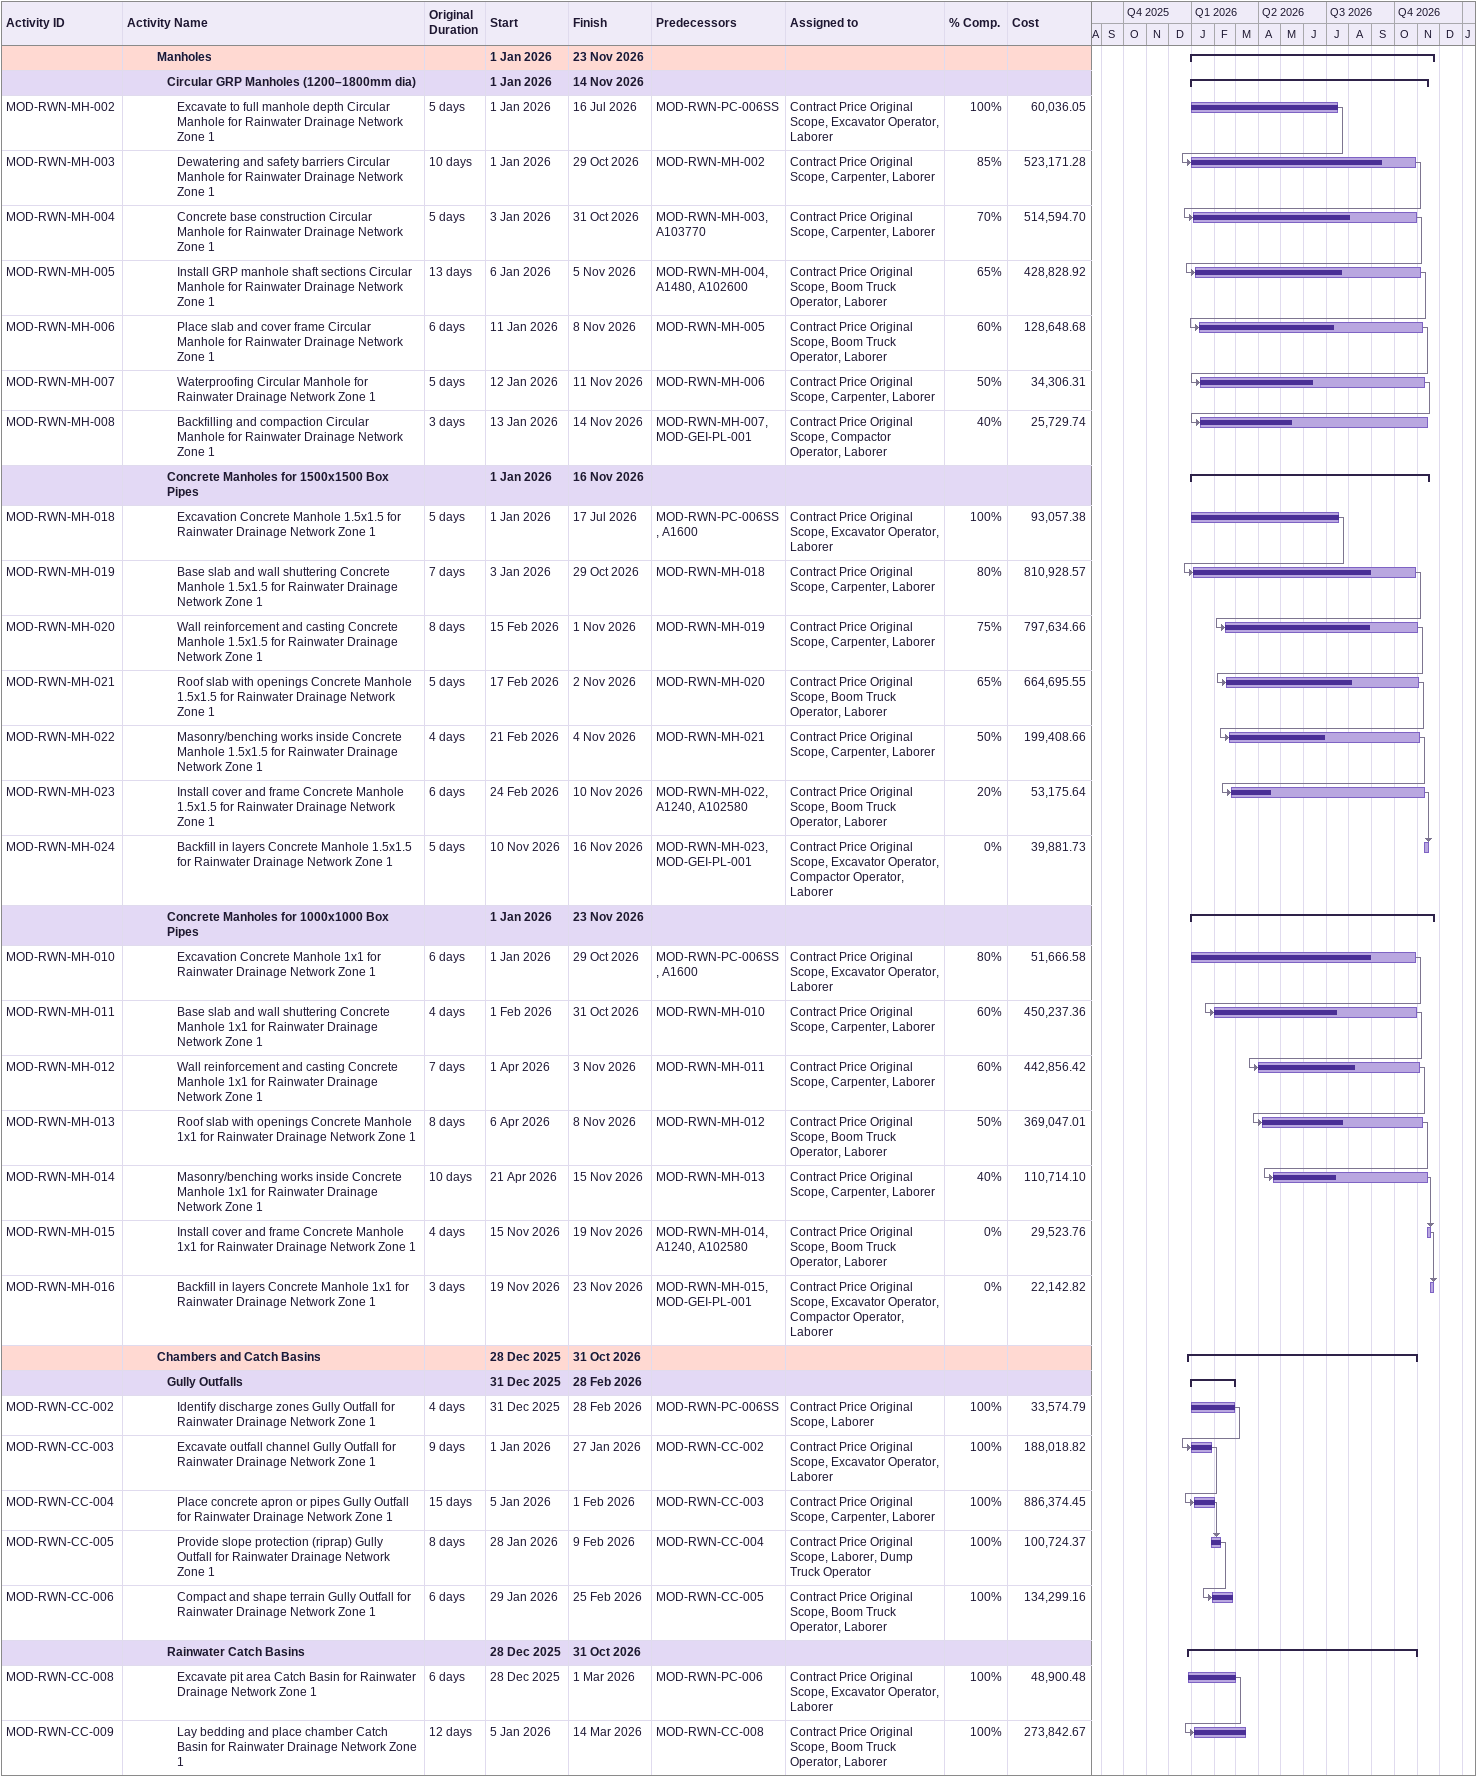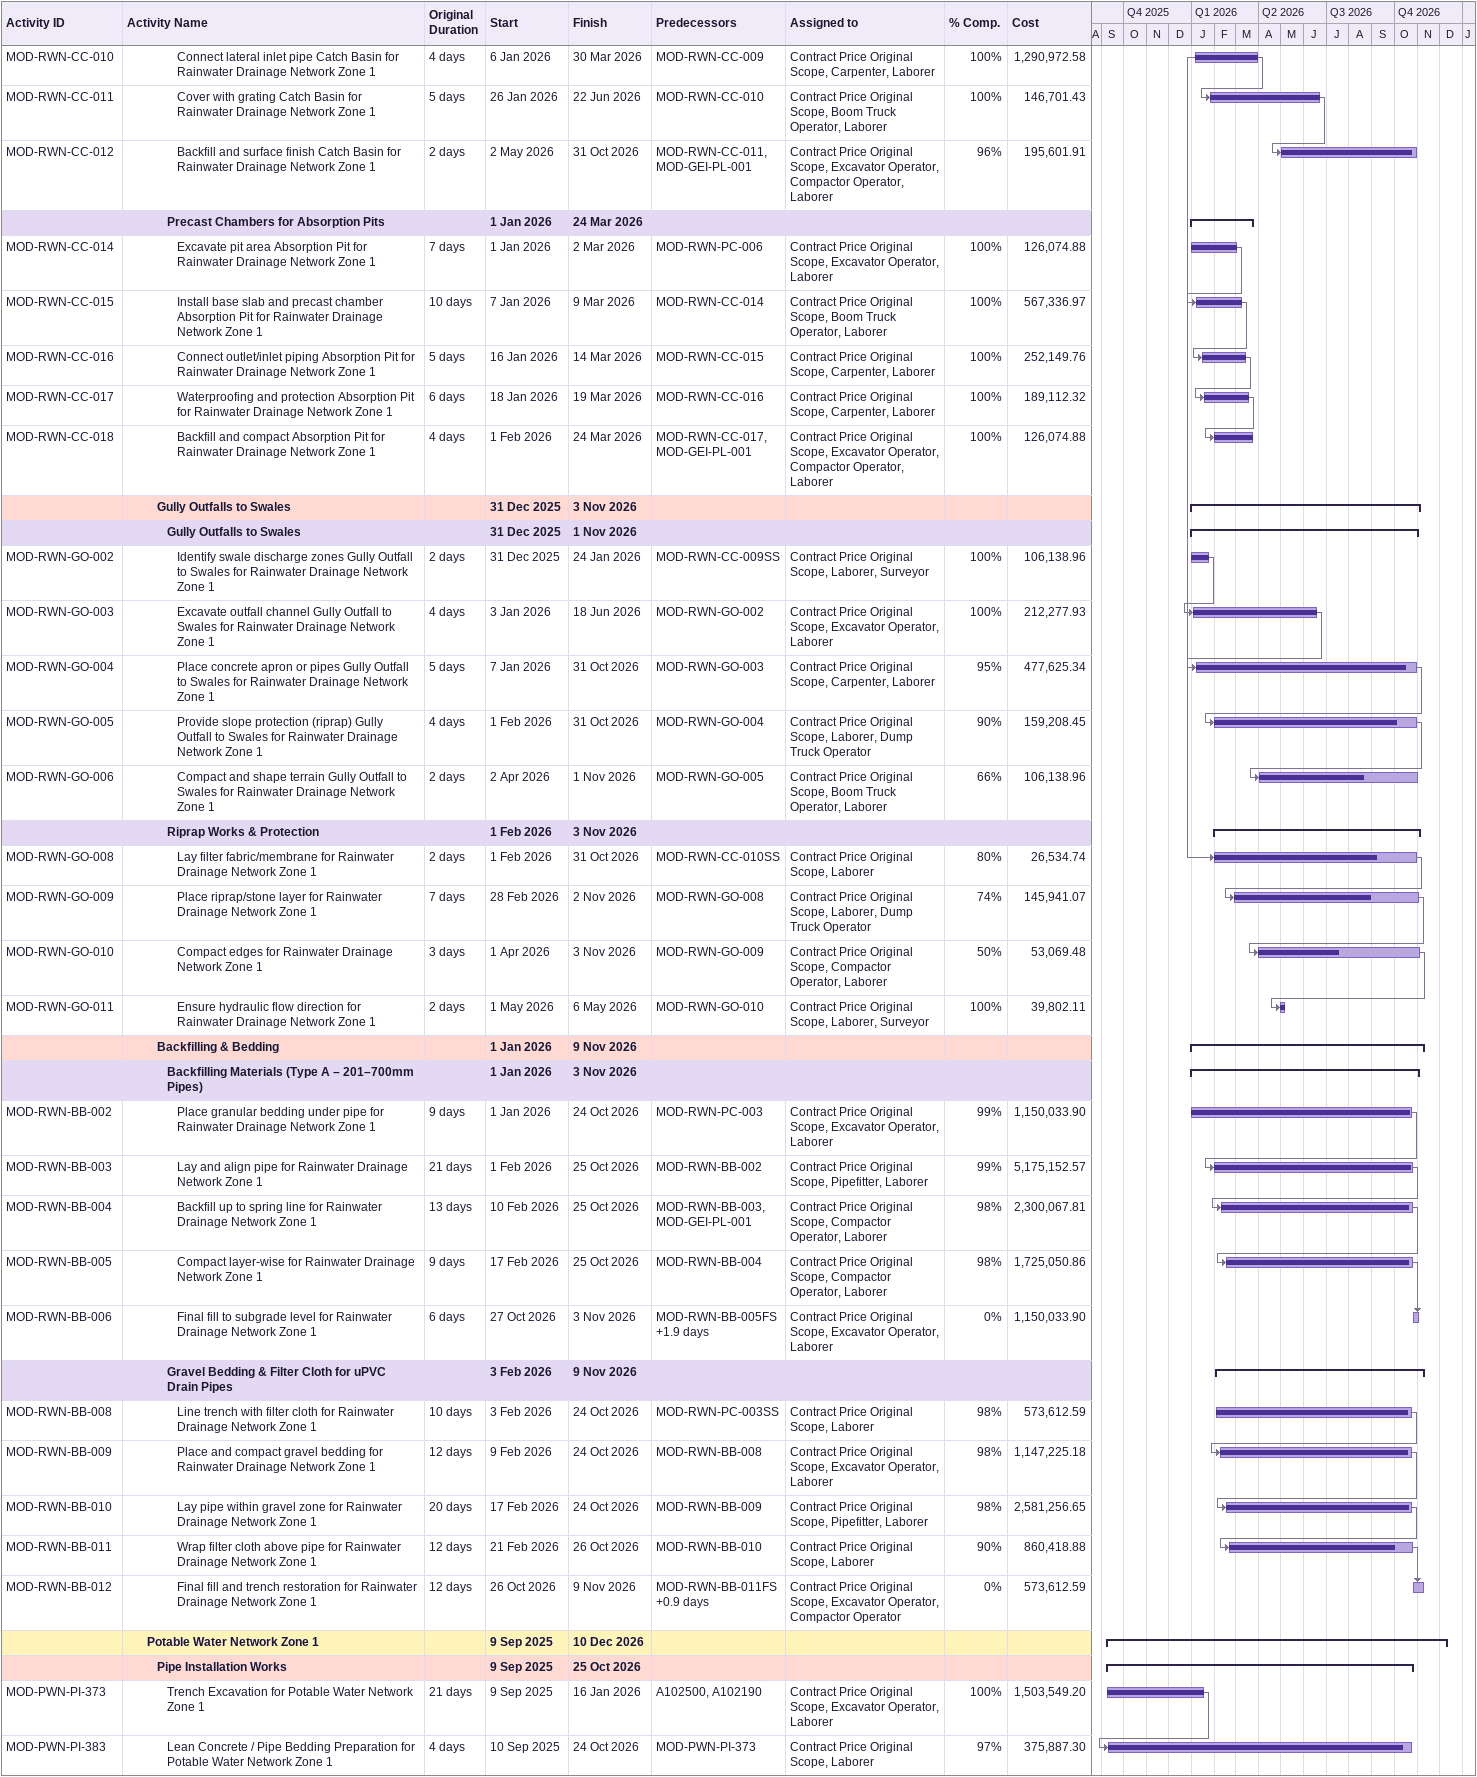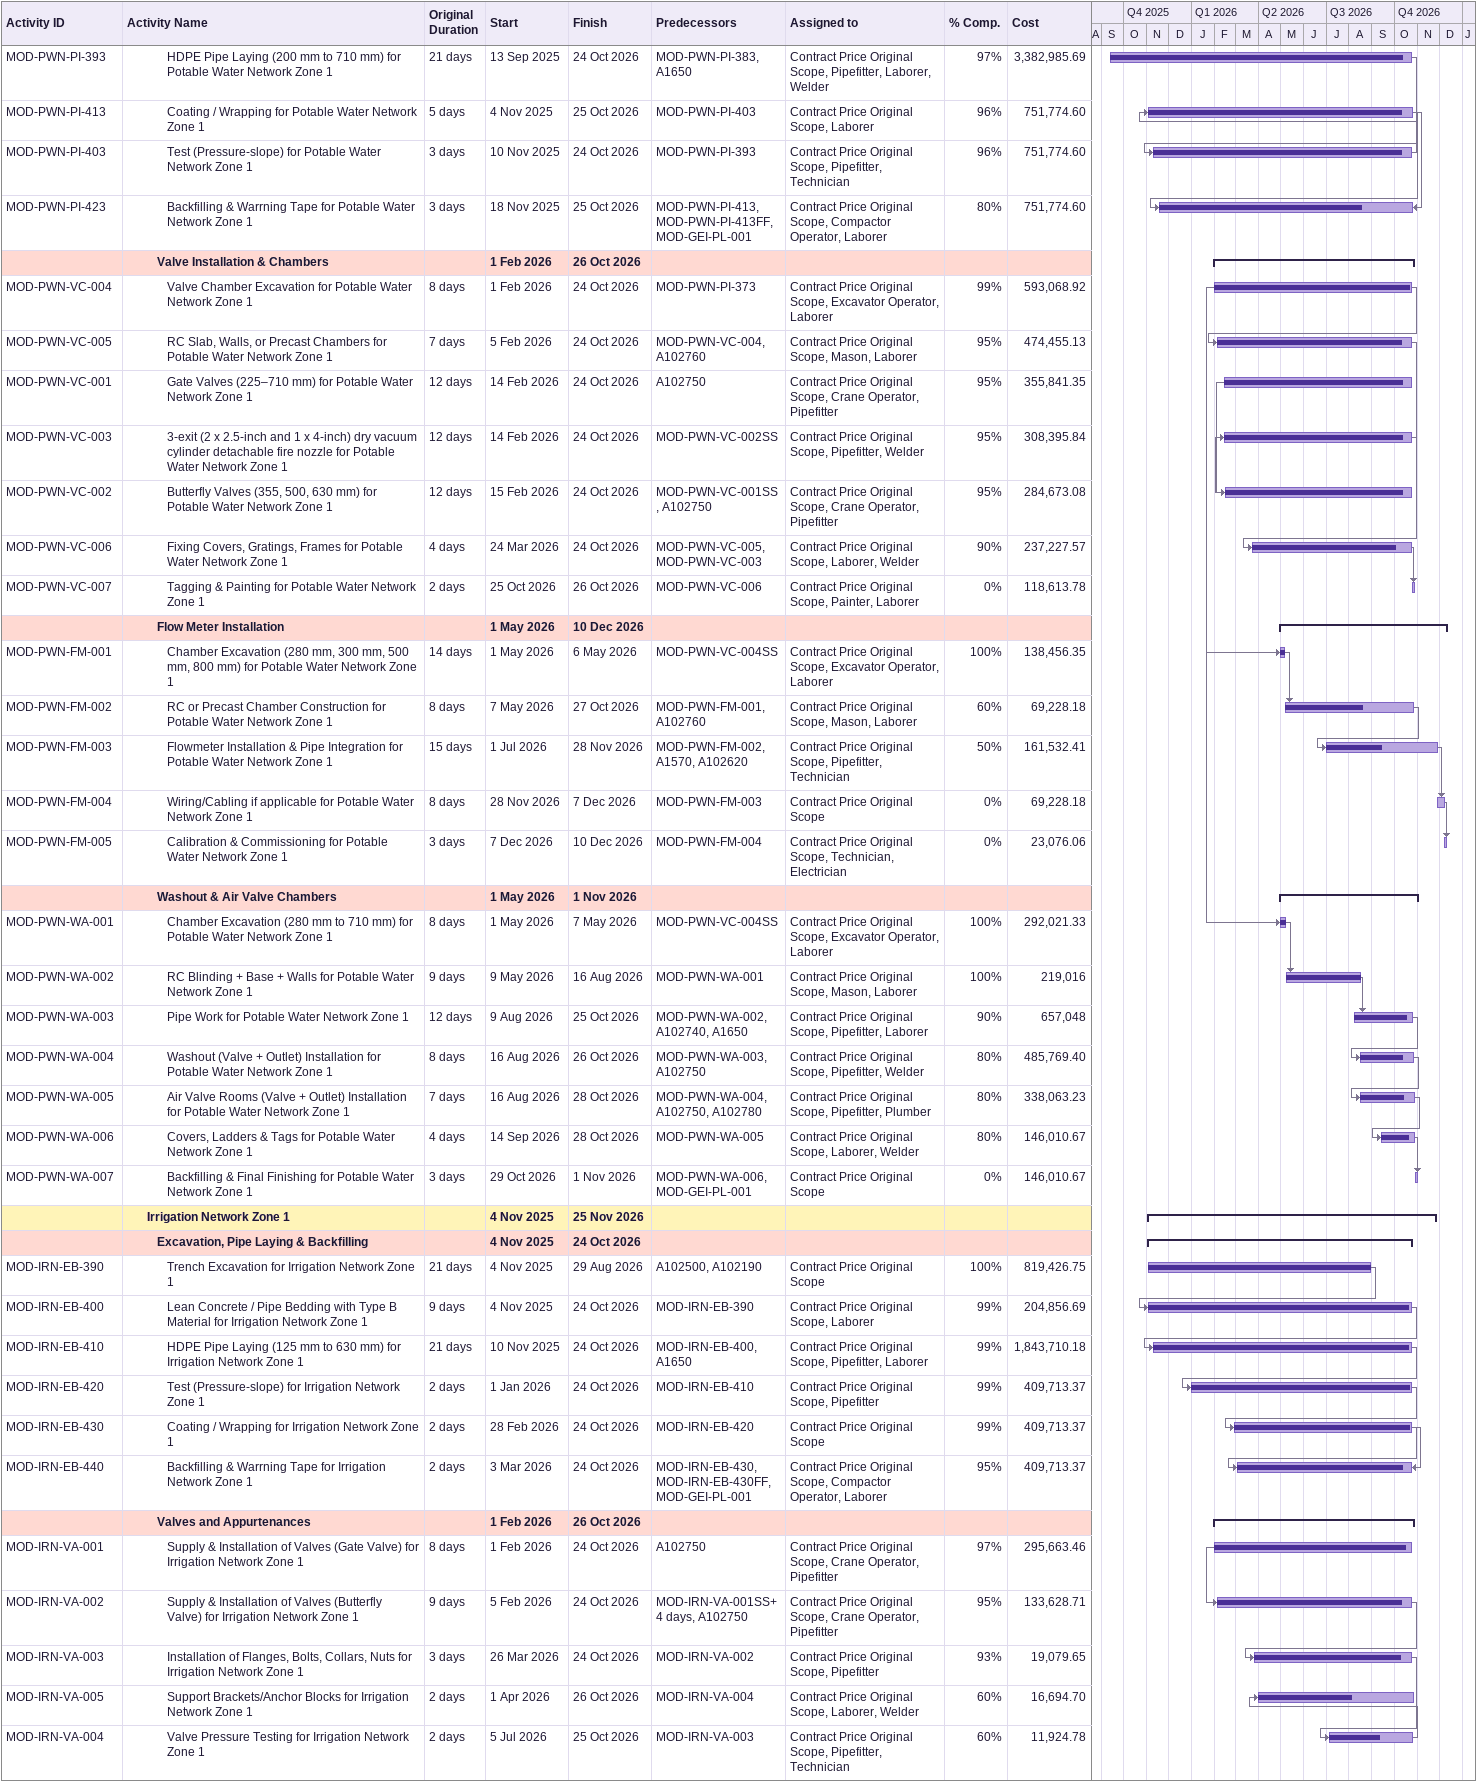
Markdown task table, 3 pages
| ID | Level | Task | Original duration | Start | Finish | Predecessors | Resources | % complete | Cost |
|---|---|---|---|---|---|---|---|---|---|
|  | 4 | **Manholes** |  | 2026-01-01 | 2026-11-23 |  |  |  |  |
|  | 5 | **Circular GRP Manholes (1200–1800mm dia)** |  | 2026-01-01 | 2026-11-14 |  |  |  |  |
| MOD-RWN-MH-002 | 6 | Excavate to full manhole depth Circular Manhole for Rainwater Drainage Network Zone 1 | 5d | 2026-01-01 | 2026-07-16 | MOD-RWN-PC-006SS | Contract Price Original Scope, Excavator Operator, Laborer | 100 | 60036.05 |
| MOD-RWN-MH-003 | 6 | Dewatering and safety barriers Circular Manhole for Rainwater Drainage Network Zone 1 | 10d | 2026-01-01 | 2026-10-29 | MOD-RWN-MH-002 | Contract Price Original Scope, Carpenter, Laborer | 85 | 523171.28 |
| MOD-RWN-MH-004 | 6 | Concrete base construction Circular Manhole for Rainwater Drainage Network Zone 1 | 5d | 2026-01-03 | 2026-10-31 | MOD-RWN-MH-003, A103770 | Contract Price Original Scope, Carpenter, Laborer | 70 | 514594.70 |
| MOD-RWN-MH-005 | 6 | Install GRP manhole shaft sections Circular Manhole for Rainwater Drainage Network Zone 1 | 13d | 2026-01-06 | 2026-11-05 | MOD-RWN-MH-004, A1480, A102600 | Contract Price Original Scope, Boom Truck Operator, Laborer | 65 | 428828.92 |
| MOD-RWN-MH-006 | 6 | Place slab and cover frame Circular Manhole for Rainwater Drainage Network Zone 1 | 6d | 2026-01-11 | 2026-11-08 | MOD-RWN-MH-005 | Contract Price Original Scope, Boom Truck Operator, Laborer | 60 | 128648.68 |
| MOD-RWN-MH-007 | 6 | Waterproofing Circular Manhole for Rainwater Drainage Network Zone 1 | 5d | 2026-01-12 | 2026-11-11 | MOD-RWN-MH-006 | Contract Price Original Scope, Carpenter, Laborer | 50 | 34306.31 |
| MOD-RWN-MH-008 | 6 | Backfilling and compaction Circular Manhole for Rainwater Drainage Network Zone 1 | 3d | 2026-01-13 | 2026-11-14 | MOD-RWN-MH-007, MOD-GEI-PL-001 | Contract Price Original Scope, Compactor Operator, Laborer | 40 | 25729.74 |
|  | 5 | **Concrete Manholes for 1500x1500 Box Pipes** |  | 2026-01-01 | 2026-11-16 |  |  |  |  |
| MOD-RWN-MH-018 | 6 | Excavation Concrete Manhole 1.5x1.5 for Rainwater Drainage Network Zone 1 | 5d | 2026-01-01 | 2026-07-17 | MOD-RWN-PC-006SS, A1600 | Contract Price Original Scope, Excavator Operator, Laborer | 100 | 93057.38 |
| MOD-RWN-MH-019 | 6 | Base slab and wall shuttering Concrete Manhole 1.5x1.5 for Rainwater Drainage Network Zone 1 | 7d | 2026-01-03 | 2026-10-29 | MOD-RWN-MH-018 | Contract Price Original Scope, Carpenter, Laborer | 80 | 810928.57 |
| MOD-RWN-MH-020 | 6 | Wall reinforcement and casting Concrete Manhole 1.5x1.5 for Rainwater Drainage Network Zone 1 | 8d | 2026-02-15 | 2026-11-01 | MOD-RWN-MH-019 | Contract Price Original Scope, Carpenter, Laborer | 75 | 797634.66 |
| MOD-RWN-MH-021 | 6 | Roof slab with openings Concrete Manhole 1.5x1.5 for Rainwater Drainage Network Zone 1 | 5d | 2026-02-17 | 2026-11-02 | MOD-RWN-MH-020 | Contract Price Original Scope, Boom Truck Operator, Laborer | 65 | 664695.55 |
| MOD-RWN-MH-022 | 6 | Masonry/benching works inside Concrete Manhole 1.5x1.5 for Rainwater Drainage Network Zone 1 | 4d | 2026-02-21 | 2026-11-04 | MOD-RWN-MH-021 | Contract Price Original Scope, Carpenter, Laborer | 50 | 199408.66 |
| MOD-RWN-MH-023 | 6 | Install cover and frame Concrete Manhole 1.5x1.5 for Rainwater Drainage Network Zone 1 | 6d | 2026-02-24 | 2026-11-10 | MOD-RWN-MH-022, A1240, A102580 | Contract Price Original Scope, Boom Truck Operator, Laborer | 20 | 53175.64 |
| MOD-RWN-MH-024 | 6 | Backfill in layers Concrete Manhole 1.5x1.5 for Rainwater Drainage Network Zone 1 | 5d | 2026-11-10 | 2026-11-16 | MOD-RWN-MH-023, MOD-GEI-PL-001 | Contract Price Original Scope, Excavator Operator, Compactor Operator, Laborer | 0 | 39881.73 |
|  | 5 | **Concrete Manholes for 1000x1000 Box Pipes** |  | 2026-01-01 | 2026-11-23 |  |  |  |  |
| MOD-RWN-MH-010 | 6 | Excavation Concrete Manhole 1x1 for Rainwater Drainage Network Zone 1 | 6d | 2026-01-01 | 2026-10-29 | MOD-RWN-PC-006SS, A1600 | Contract Price Original Scope, Excavator Operator, Laborer | 80 | 51666.58 |
| MOD-RWN-MH-011 | 6 | Base slab and wall shuttering Concrete Manhole 1x1 for Rainwater Drainage Network Zone 1 | 4d | 2026-02-01 | 2026-10-31 | MOD-RWN-MH-010 | Contract Price Original Scope, Carpenter, Laborer | 60 | 450237.36 |
| MOD-RWN-MH-012 | 6 | Wall reinforcement and casting Concrete Manhole 1x1 for Rainwater Drainage Network Zone 1 | 7d | 2026-04-01 | 2026-11-03 | MOD-RWN-MH-011 | Contract Price Original Scope, Carpenter, Laborer | 60 | 442856.42 |
| MOD-RWN-MH-013 | 6 | Roof slab with openings Concrete Manhole 1x1 for Rainwater Drainage Network Zone 1 | 8d | 2026-04-06 | 2026-11-08 | MOD-RWN-MH-012 | Contract Price Original Scope, Boom Truck Operator, Laborer | 50 | 369047.01 |
| MOD-RWN-MH-014 | 6 | Masonry/benching works inside Concrete Manhole 1x1 for Rainwater Drainage Network Zone 1 | 10d | 2026-04-21 | 2026-11-15 | MOD-RWN-MH-013 | Contract Price Original Scope, Carpenter, Laborer | 40 | 110714.10 |
| MOD-RWN-MH-015 | 6 | Install cover and frame Concrete Manhole 1x1 for Rainwater Drainage Network Zone 1 | 4d | 2026-11-15 | 2026-11-19 | MOD-RWN-MH-014, A1240, A102580 | Contract Price Original Scope, Boom Truck Operator, Laborer | 0 | 29523.76 |
| MOD-RWN-MH-016 | 6 | Backfill in layers Concrete Manhole 1x1 for Rainwater Drainage Network Zone 1 | 3d | 2026-11-19 | 2026-11-23 | MOD-RWN-MH-015, MOD-GEI-PL-001 | Contract Price Original Scope, Excavator Operator, Compactor Operator, Laborer | 0 | 22142.82 |
|  | 4 | **Chambers and Catch Basins** |  | 2025-12-28 | 2026-10-31 |  |  |  |  |
|  | 5 | **Gully Outfalls** |  | 2025-12-31 | 2026-02-28 |  |  |  |  |
| MOD-RWN-CC-002 | 6 | Identify discharge zones Gully Outfall for Rainwater Drainage Network Zone 1 | 4d | 2025-12-31 | 2026-02-28 | MOD-RWN-PC-006SS | Contract Price Original Scope, Laborer | 100 | 33574.79 |
| MOD-RWN-CC-003 | 6 | Excavate outfall channel Gully Outfall for Rainwater Drainage Network Zone 1 | 9d | 2026-01-01 | 2026-01-27 | MOD-RWN-CC-002 | Contract Price Original Scope, Excavator Operator, Laborer | 100 | 188018.82 |
| MOD-RWN-CC-004 | 6 | Place concrete apron or pipes Gully Outfall for Rainwater Drainage Network Zone 1 | 15d | 2026-01-05 | 2026-02-01 | MOD-RWN-CC-003 | Contract Price Original Scope, Carpenter, Laborer | 100 | 886374.45 |
| MOD-RWN-CC-005 | 6 | Provide slope protection (riprap) Gully Outfall for Rainwater Drainage Network Zone 1 | 8d | 2026-01-28 | 2026-02-09 | MOD-RWN-CC-004 | Contract Price Original Scope, Laborer, Dump Truck Operator | 100 | 100724.37 |
| MOD-RWN-CC-006 | 6 | Compact and shape terrain Gully Outfall for Rainwater Drainage Network Zone 1 | 6d | 2026-01-29 | 2026-02-25 | MOD-RWN-CC-005 | Contract Price Original Scope, Boom Truck Operator, Laborer | 100 | 134299.16 |
|  | 5 | **Rainwater Catch Basins** |  | 2025-12-28 | 2026-10-31 |  |  |  |  |
| MOD-RWN-CC-008 | 6 | Excavate pit area Catch Basin for Rainwater Drainage Network Zone 1 | 6d | 2025-12-28 | 2026-03-01 | MOD-RWN-PC-006 | Contract Price Original Scope, Excavator Operator, Laborer | 100 | 48900.48 |
| MOD-RWN-CC-009 | 6 | Lay bedding and place chamber Catch Basin for Rainwater Drainage Network Zone 1 | 12d | 2026-01-05 | 2026-03-14 | MOD-RWN-CC-008 | Contract Price Original Scope, Boom Truck Operator, Laborer | 100 | 273842.67 |
| MOD-RWN-CC-010 | 6 | Connect lateral inlet pipe Catch Basin for Rainwater Drainage Network Zone 1 | 4d | 2026-01-06 | 2026-03-30 | MOD-RWN-CC-009 | Contract Price Original Scope, Carpenter, Laborer | 100 | 1290972.58 |
| MOD-RWN-CC-011 | 6 | Cover with grating Catch Basin for Rainwater Drainage Network Zone 1 | 5d | 2026-01-26 | 2026-06-22 | MOD-RWN-CC-010 | Contract Price Original Scope, Boom Truck Operator, Laborer | 100 | 146701.43 |
| MOD-RWN-CC-012 | 6 | Backfill and surface finish Catch Basin for Rainwater Drainage Network Zone 1 | 2d | 2026-05-02 | 2026-10-31 | MOD-RWN-CC-011, MOD-GEI-PL-001 | Contract Price Original Scope, Excavator Operator, Compactor Operator, Laborer | 96 | 195601.91 |
|  | 5 | **Precast Chambers for Absorption Pits** |  | 2026-01-01 | 2026-03-24 |  |  |  |  |
| MOD-RWN-CC-014 | 6 | Excavate pit area Absorption Pit for Rainwater Drainage Network Zone 1 | 7d | 2026-01-01 | 2026-03-02 | MOD-RWN-PC-006 | Contract Price Original Scope, Excavator Operator, Laborer | 100 | 126074.88 |
| MOD-RWN-CC-015 | 6 | Install base slab and precast chamber Absorption Pit for Rainwater Drainage Network Zone 1 | 10d | 2026-01-07 | 2026-03-09 | MOD-RWN-CC-014 | Contract Price Original Scope, Boom Truck Operator, Laborer | 100 | 567336.97 |
| MOD-RWN-CC-016 | 6 | Connect outlet/inlet piping Absorption Pit for Rainwater Drainage Network Zone 1 | 5d | 2026-01-16 | 2026-03-14 | MOD-RWN-CC-015 | Contract Price Original Scope, Carpenter, Laborer | 100 | 252149.76 |
| MOD-RWN-CC-017 | 6 | Waterproofing and protection Absorption Pit for Rainwater Drainage Network Zone 1 | 6d | 2026-01-18 | 2026-03-19 | MOD-RWN-CC-016 | Contract Price Original Scope, Carpenter, Laborer | 100 | 189112.32 |
| MOD-RWN-CC-018 | 6 | Backfill and compact Absorption Pit for Rainwater Drainage Network Zone 1 | 4d | 2026-02-01 | 2026-03-24 | MOD-RWN-CC-017, MOD-GEI-PL-001 | Contract Price Original Scope, Excavator Operator, Compactor Operator, Laborer | 100 | 126074.88 |
|  | 4 | **Gully Outfalls to Swales** |  | 2025-12-31 | 2026-11-03 |  |  |  |  |
|  | 5 | **Gully Outfalls to Swales** |  | 2025-12-31 | 2026-11-01 |  |  |  |  |
| MOD-RWN-GO-002 | 6 | Identify swale discharge zones Gully Outfall to Swales for Rainwater Drainage Network Zone 1 | 2d | 2025-12-31 | 2026-01-24 | MOD-RWN-CC-009SS | Contract Price Original Scope, Laborer, Surveyor | 100 | 106138.96 |
| MOD-RWN-GO-003 | 6 | Excavate outfall channel Gully Outfall to Swales for Rainwater Drainage Network Zone 1 | 4d | 2026-01-03 | 2026-06-18 | MOD-RWN-GO-002 | Contract Price Original Scope, Excavator Operator, Laborer | 100 | 212277.93 |
| MOD-RWN-GO-004 | 6 | Place concrete apron or pipes Gully Outfall to Swales for Rainwater Drainage Network Zone 1 | 5d | 2026-01-07 | 2026-10-31 | MOD-RWN-GO-003 | Contract Price Original Scope, Carpenter, Laborer | 95 | 477625.34 |
| MOD-RWN-GO-005 | 6 | Provide slope protection (riprap) Gully Outfall to Swales for Rainwater Drainage Network Zone 1 | 4d | 2026-02-01 | 2026-10-31 | MOD-RWN-GO-004 | Contract Price Original Scope, Laborer, Dump Truck Operator | 90 | 159208.45 |
| MOD-RWN-GO-006 | 6 | Compact and shape terrain Gully Outfall to Swales for Rainwater Drainage Network Zone 1 | 2d | 2026-04-02 | 2026-11-01 | MOD-RWN-GO-005 | Contract Price Original Scope, Boom Truck Operator, Laborer | 66 | 106138.96 |
|  | 5 | **Riprap Works & Protection** |  | 2026-02-01 | 2026-11-03 |  |  |  |  |
| MOD-RWN-GO-008 | 6 | Lay filter fabric/membrane for Rainwater Drainage Network Zone 1 | 2d | 2026-02-01 | 2026-10-31 | MOD-RWN-CC-010SS | Contract Price Original Scope, Laborer | 80 | 26534.74 |
| MOD-RWN-GO-009 | 6 | Place riprap/stone layer for Rainwater Drainage Network Zone 1 | 7d | 2026-02-28 | 2026-11-02 | MOD-RWN-GO-008 | Contract Price Original Scope, Laborer, Dump Truck Operator | 74 | 145941.07 |
| MOD-RWN-GO-010 | 6 | Compact edges for Rainwater Drainage Network Zone 1 | 3d | 2026-04-01 | 2026-11-03 | MOD-RWN-GO-009 | Contract Price Original Scope, Compactor Operator, Laborer | 50 | 53069.48 |
| MOD-RWN-GO-011 | 6 | Ensure hydraulic flow direction for Rainwater Drainage Network Zone 1 | 2d | 2026-05-01 | 2026-05-06 | MOD-RWN-GO-010 | Contract Price Original Scope, Laborer, Surveyor | 100 | 39802.11 |
|  | 4 | **Backfilling & Bedding** |  | 2026-01-01 | 2026-11-09 |  |  |  |  |
|  | 5 | **Backfilling Materials (Type A – 201–700mm Pipes)** |  | 2026-01-01 | 2026-11-03 |  |  |  |  |
| MOD-RWN-BB-002 | 6 | Place granular bedding under pipe for Rainwater Drainage Network Zone 1 | 9d | 2026-01-01 | 2026-10-24 | MOD-RWN-PC-003 | Contract Price Original Scope, Excavator Operator, Laborer | 99 | 1150033.90 |
| MOD-RWN-BB-003 | 6 | Lay and align pipe for Rainwater Drainage Network Zone 1 | 21d | 2026-02-01 | 2026-10-25 | MOD-RWN-BB-002 | Contract Price Original Scope, Pipefitter, Laborer | 99 | 5175152.57 |
| MOD-RWN-BB-004 | 6 | Backfill up to spring line for Rainwater Drainage Network Zone 1 | 13d | 2026-02-10 | 2026-10-25 | MOD-RWN-BB-003, MOD-GEI-PL-001 | Contract Price Original Scope, Compactor Operator, Laborer | 98 | 2300067.81 |
| MOD-RWN-BB-005 | 6 | Compact layer-wise for Rainwater Drainage Network Zone 1 | 9d | 2026-02-17 | 2026-10-25 | MOD-RWN-BB-004 | Contract Price Original Scope, Compactor Operator, Laborer | 98 | 1725050.86 |
| MOD-RWN-BB-006 | 6 | Final fill to subgrade level for Rainwater Drainage Network Zone 1 | 6d | 2026-10-27 | 2026-11-03 | MOD-RWN-BB-005FS+1.9d | Contract Price Original Scope, Excavator Operator, Laborer | 0 | 1150033.90 |
|  | 5 | **Gravel Bedding & Filter Cloth for uPVC Drain Pipes** |  | 2026-02-03 | 2026-11-09 |  |  |  |  |
| MOD-RWN-BB-008 | 6 | Line trench with filter cloth for Rainwater Drainage Network Zone 1 | 10d | 2026-02-03 | 2026-10-24 | MOD-RWN-PC-003SS | Contract Price Original Scope, Laborer | 98 | 573612.59 |
| MOD-RWN-BB-009 | 6 | Place and compact gravel bedding for Rainwater Drainage Network Zone 1 | 12d | 2026-02-09 | 2026-10-24 | MOD-RWN-BB-008 | Contract Price Original Scope, Excavator Operator, Laborer | 98 | 1147225.18 |
| MOD-RWN-BB-010 | 6 | Lay pipe within gravel zone for Rainwater Drainage Network Zone 1 | 20d | 2026-02-17 | 2026-10-24 | MOD-RWN-BB-009 | Contract Price Original Scope, Pipefitter, Laborer | 98 | 2581256.65 |
| MOD-RWN-BB-011 | 6 | Wrap filter cloth above pipe for Rainwater Drainage Network Zone 1 | 12d | 2026-02-21 | 2026-10-26 | MOD-RWN-BB-010 | Contract Price Original Scope, Laborer | 90 | 860418.88 |
| MOD-RWN-BB-012 | 6 | Final fill and trench restoration for Rainwater Drainage Network Zone 1 | 12d | 2026-10-26 | 2026-11-09 | MOD-RWN-BB-011FS+0.9d | Contract Price Original Scope, Excavator Operator, Compactor Operator | 0 | 573612.59 |
|  | 3 | **Potable Water Network Zone 1** |  | 2025-09-09 | 2026-12-10 |  |  |  |  |
|  | 4 | **Pipe Installation Works** |  | 2025-09-09 | 2026-10-25 |  |  |  |  |
| MOD-PWN-PI-373 | 5 | Trench Excavation for Potable Water Network Zone 1 | 21d | 2025-09-09 | 2026-01-16 | A102500, A102190 | Contract Price Original Scope, Excavator Operator, Laborer | 100 | 1503549.20 |
| MOD-PWN-PI-383 | 5 | Lean Concrete / Pipe Bedding Preparation for Potable Water Network Zone 1 | 4d | 2025-09-10 | 2026-10-24 | MOD-PWN-PI-373 | Contract Price Original Scope, Laborer | 97 | 375887.30 |
| MOD-PWN-PI-393 | 5 | HDPE Pipe Laying (200 mm to 710 mm) for Potable Water Network Zone 1 | 21d | 2025-09-13 | 2026-10-24 | MOD-PWN-PI-383, A1650 | Contract Price Original Scope, Pipefitter, Laborer, Welder | 97 | 3382985.69 |
| MOD-PWN-PI-413 | 5 | Coating / Wrapping for Potable Water Network Zone 1 | 5d | 2025-11-04 | 2026-10-25 | MOD-PWN-PI-403 | Contract Price Original Scope, Laborer | 96 | 751774.60 |
| MOD-PWN-PI-403 | 5 | Test (Pressure-slope) for Potable Water Network Zone 1 | 3d | 2025-11-10 | 2026-10-24 | MOD-PWN-PI-393 | Contract Price Original Scope, Pipefitter, Technician | 96 | 751774.60 |
| MOD-PWN-PI-423 | 5 | Backfilling & Warrning Tape for Potable Water Network Zone 1 | 3d | 2025-11-18 | 2026-10-25 | MOD-PWN-PI-413, MOD-PWN-PI-413FF, MOD-GEI-PL-001 | Contract Price Original Scope, Compactor Operator, Laborer | 80 | 751774.60 |
|  | 4 | **Valve Installation & Chambers** |  | 2026-02-01 | 2026-10-26 |  |  |  |  |
| MOD-PWN-VC-004 | 5 | Valve Chamber Excavation for Potable Water Network Zone 1 | 8d | 2026-02-01 | 2026-10-24 | MOD-PWN-PI-373 | Contract Price Original Scope, Excavator Operator, Laborer | 99 | 593068.92 |
| MOD-PWN-VC-005 | 5 | RC Slab, Walls, or Precast Chambers for Potable Water Network Zone 1 | 7d | 2026-02-05 | 2026-10-24 | MOD-PWN-VC-004, A102760 | Contract Price Original Scope, Mason, Laborer | 95 | 474455.13 |
| MOD-PWN-VC-001 | 5 | Gate Valves (225–710 mm) for Potable Water Network Zone 1 | 12d | 2026-02-14 | 2026-10-24 | A102750 | Contract Price Original Scope, Crane Operator, Pipefitter | 95 | 355841.35 |
| MOD-PWN-VC-003 | 5 | 3-exit (2 x 2.5-inch and 1 x 4-inch) dry vacuum cylinder detachable fire nozzle for Potable Water Network Zone 1 | 12d | 2026-02-14 | 2026-10-24 | MOD-PWN-VC-002SS | Contract Price Original Scope, Pipefitter, Welder | 95 | 308395.84 |
| MOD-PWN-VC-002 | 5 | Butterfly Valves (355, 500, 630 mm) for Potable Water Network Zone 1 | 12d | 2026-02-15 | 2026-10-24 | MOD-PWN-VC-001SS, A102750 | Contract Price Original Scope, Crane Operator, Pipefitter | 95 | 284673.08 |
| MOD-PWN-VC-006 | 5 | Fixing Covers, Gratings, Frames for Potable Water Network Zone 1 | 4d | 2026-03-24 | 2026-10-24 | MOD-PWN-VC-005, MOD-PWN-VC-003 | Contract Price Original Scope, Laborer, Welder | 90 | 237227.57 |
| MOD-PWN-VC-007 | 5 | Tagging & Painting for Potable Water Network Zone 1 | 2d | 2026-10-25 | 2026-10-26 | MOD-PWN-VC-006 | Contract Price Original Scope, Painter, Laborer | 0 | 118613.78 |
|  | 4 | **Flow Meter Installation** |  | 2026-05-01 | 2026-12-10 |  |  |  |  |
| MOD-PWN-FM-001 | 5 | Chamber Excavation (280 mm, 300 mm, 500 mm, 800 mm) for Potable Water Network Zone 1 | 14d | 2026-05-01 | 2026-05-06 | MOD-PWN-VC-004SS | Contract Price Original Scope, Excavator Operator, Laborer | 100 | 138456.35 |
| MOD-PWN-FM-002 | 5 | RC or Precast Chamber Construction for Potable Water Network Zone 1 | 8d | 2026-05-07 | 2026-10-27 | MOD-PWN-FM-001, A102760 | Contract Price Original Scope, Mason, Laborer | 60 | 69228.18 |
| MOD-PWN-FM-003 | 5 | Flowmeter Installation & Pipe Integration for Potable Water Network Zone 1 | 15d | 2026-07-01 | 2026-11-28 | MOD-PWN-FM-002, A1570, A102620 | Contract Price Original Scope, Pipefitter, Technician | 50 | 161532.41 |
| MOD-PWN-FM-004 | 5 | Wiring/Cabling if applicable for Potable Water Network Zone 1 | 8d | 2026-11-28 | 2026-12-07 | MOD-PWN-FM-003 | Contract Price Original Scope | 0 | 69228.18 |
| MOD-PWN-FM-005 | 5 | Calibration & Commissioning for Potable Water Network Zone 1 | 3d | 2026-12-07 | 2026-12-10 | MOD-PWN-FM-004 | Contract Price Original Scope, Technician, Electrician | 0 | 23076.06 |
|  | 4 | **Washout & Air Valve Chambers** |  | 2026-05-01 | 2026-11-01 |  |  |  |  |
| MOD-PWN-WA-001 | 5 | Chamber Excavation (280 mm to 710 mm) for Potable Water Network Zone 1 | 8d | 2026-05-01 | 2026-05-07 | MOD-PWN-VC-004SS | Contract Price Original Scope, Excavator Operator, Laborer | 100 | 292021.33 |
| MOD-PWN-WA-002 | 5 | RC Blinding + Base + Walls for Potable Water Network Zone 1 | 9d | 2026-05-09 | 2026-08-16 | MOD-PWN-WA-001 | Contract Price Original Scope, Mason, Laborer | 100 | 219016 |
| MOD-PWN-WA-003 | 5 | Pipe Work for Potable Water Network Zone 1 | 12d | 2026-08-09 | 2026-10-25 | MOD-PWN-WA-002, A102740, A1650 | Contract Price Original Scope, Pipefitter, Laborer | 90 | 657048 |
| MOD-PWN-WA-004 | 5 | Washout (Valve + Outlet) Installation for Potable Water Network Zone 1 | 8d | 2026-08-16 | 2026-10-26 | MOD-PWN-WA-003, A102750 | Contract Price Original Scope, Pipefitter, Welder | 80 | 485769.40 |
| MOD-PWN-WA-005 | 5 | Air Valve Rooms (Valve + Outlet) Installation for Potable Water Network Zone 1 | 7d | 2026-08-16 | 2026-10-28 | MOD-PWN-WA-004, A102750, A102780 | Contract Price Original Scope, Pipefitter, Plumber | 80 | 338063.23 |
| MOD-PWN-WA-006 | 5 | Covers, Ladders & Tags for Potable Water Network Zone 1 | 4d | 2026-09-14 | 2026-10-28 | MOD-PWN-WA-005 | Contract Price Original Scope, Laborer, Welder | 80 | 146010.67 |
| MOD-PWN-WA-007 | 5 | Backfilling & Final Finishing for Potable Water Network Zone 1 | 3d | 2026-10-29 | 2026-11-01 | MOD-PWN-WA-006, MOD-GEI-PL-001 | Contract Price Original Scope | 0 | 146010.67 |
|  | 3 | **Irrigation Network Zone 1** |  | 2025-11-04 | 2026-11-25 |  |  |  |  |
|  | 4 | **Excavation, Pipe Laying & Backfilling** |  | 2025-11-04 | 2026-10-24 |  |  |  |  |
| MOD-IRN-EB-390 | 5 | Trench Excavation for Irrigation Network Zone 1 | 21d | 2025-11-04 | 2026-08-29 | A102500, A102190 | Contract Price Original Scope | 100 | 819426.75 |
| MOD-IRN-EB-400 | 5 | Lean Concrete / Pipe Bedding with Type B Material for Irrigation Network Zone 1 | 9d | 2025-11-04 | 2026-10-24 | MOD-IRN-EB-390 | Contract Price Original Scope, Laborer | 99 | 204856.69 |
| MOD-IRN-EB-410 | 5 | HDPE Pipe Laying (125 mm to 630 mm) for Irrigation Network Zone 1 | 21d | 2025-11-10 | 2026-10-24 | MOD-IRN-EB-400, A1650 | Contract Price Original Scope, Pipefitter, Laborer | 99 | 1843710.18 |
| MOD-IRN-EB-420 | 5 | Test (Pressure-slope) for Irrigation Network Zone 1 | 2d | 2026-01-01 | 2026-10-24 | MOD-IRN-EB-410 | Contract Price Original Scope, Pipefitter | 99 | 409713.37 |
| MOD-IRN-EB-430 | 5 | Coating / Wrapping for Irrigation Network Zone 1 | 2d | 2026-02-28 | 2026-10-24 | MOD-IRN-EB-420 | Contract Price Original Scope | 99 | 409713.37 |
| MOD-IRN-EB-440 | 5 | Backfilling & Warrning Tape for Irrigation Network Zone 1 | 2d | 2026-03-03 | 2026-10-24 | MOD-IRN-EB-430, MOD-IRN-EB-430FF, MOD-GEI-PL-001 | Contract Price Original Scope, Compactor Operator, Laborer | 95 | 409713.37 |
|  | 4 | **Valves and Appurtenances** |  | 2026-02-01 | 2026-10-26 |  |  |  |  |
| MOD-IRN-VA-001 | 5 | Supply & Installation of Valves (Gate Valve) for Irrigation Network Zone 1 | 8d | 2026-02-01 | 2026-10-24 | A102750 | Contract Price Original Scope, Crane Operator, Pipefitter | 97 | 295663.46 |
| MOD-IRN-VA-002 | 5 | Supply & Installation of Valves (Butterfly Valve) for Irrigation Network Zone 1 | 9d | 2026-02-05 | 2026-10-24 | MOD-IRN-VA-001SS+4d, A102750 | Contract Price Original Scope, Crane Operator, Pipefitter | 95 | 133628.71 |
| MOD-IRN-VA-003 | 5 | Installation of Flanges, Bolts, Collars, Nuts for Irrigation Network Zone 1 | 3d | 2026-03-26 | 2026-10-24 | MOD-IRN-VA-002 | Contract Price Original Scope, Pipefitter | 93 | 19079.65 |
| MOD-IRN-VA-005 | 5 | Support Brackets/Anchor Blocks for Irrigation Network Zone 1 | 2d | 2026-04-01 | 2026-10-26 | MOD-IRN-VA-004 | Contract Price Original Scope, Laborer, Welder | 60 | 16694.70 |
| MOD-IRN-VA-004 | 5 | Valve Pressure Testing for Irrigation Network Zone 1 | 2d | 2026-07-05 | 2026-10-25 | MOD-IRN-VA-003 | Contract Price Original Scope, Pipefitter, Technician | 60 | 11924.78 |
